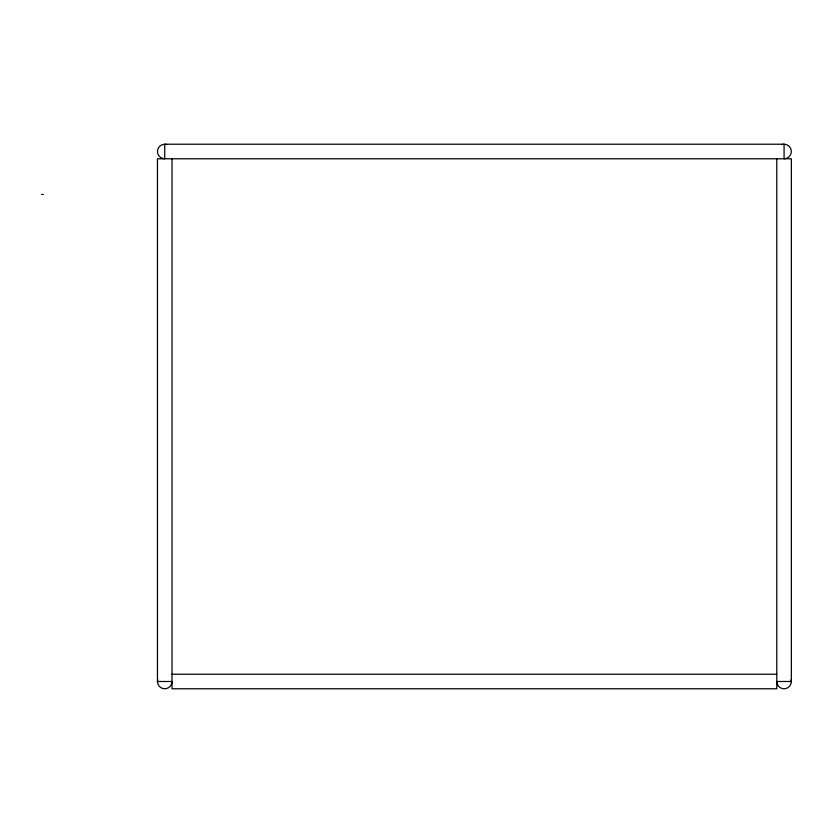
<?xml version="1.0" encoding="UTF-8"?>
<svg xmlns="http://www.w3.org/2000/svg" width="833" height="833" viewBox="0 0 833 833"><rect width="100%" height="100%" fill="white"/><g stroke="black" fill="none" stroke-linecap="round" stroke-linejoin="round"><path stroke-width="1.25" d="M41.65 194.453L43.431 194.453M172.014 674.22L776.783 674.22M776.783 158.78L776.783 688.776L172.014 688.776L172.014 158.78M157.708 679.613A7.278 7.278 0 0 0 163.789 688.714A7.278 7.278 0 0 0 172.014 681.498L157.458 681.498L157.458 158.78L791.35 158.78L791.35 681.498L776.783 681.498A7.278 7.278 0 0 0 785.019 688.714A7.278 7.278 0 0 0 791.1 679.613M166.621 144.473A7.278 7.278 0 0 0 157.52 150.554A7.278 7.278 0 0 0 164.736 158.78L164.736 144.224L784.072 144.224L784.072 158.78A7.278 7.278 0 0 0 791.288 150.554A7.278 7.278 0 0 0 782.187 144.473"/></g></svg>
